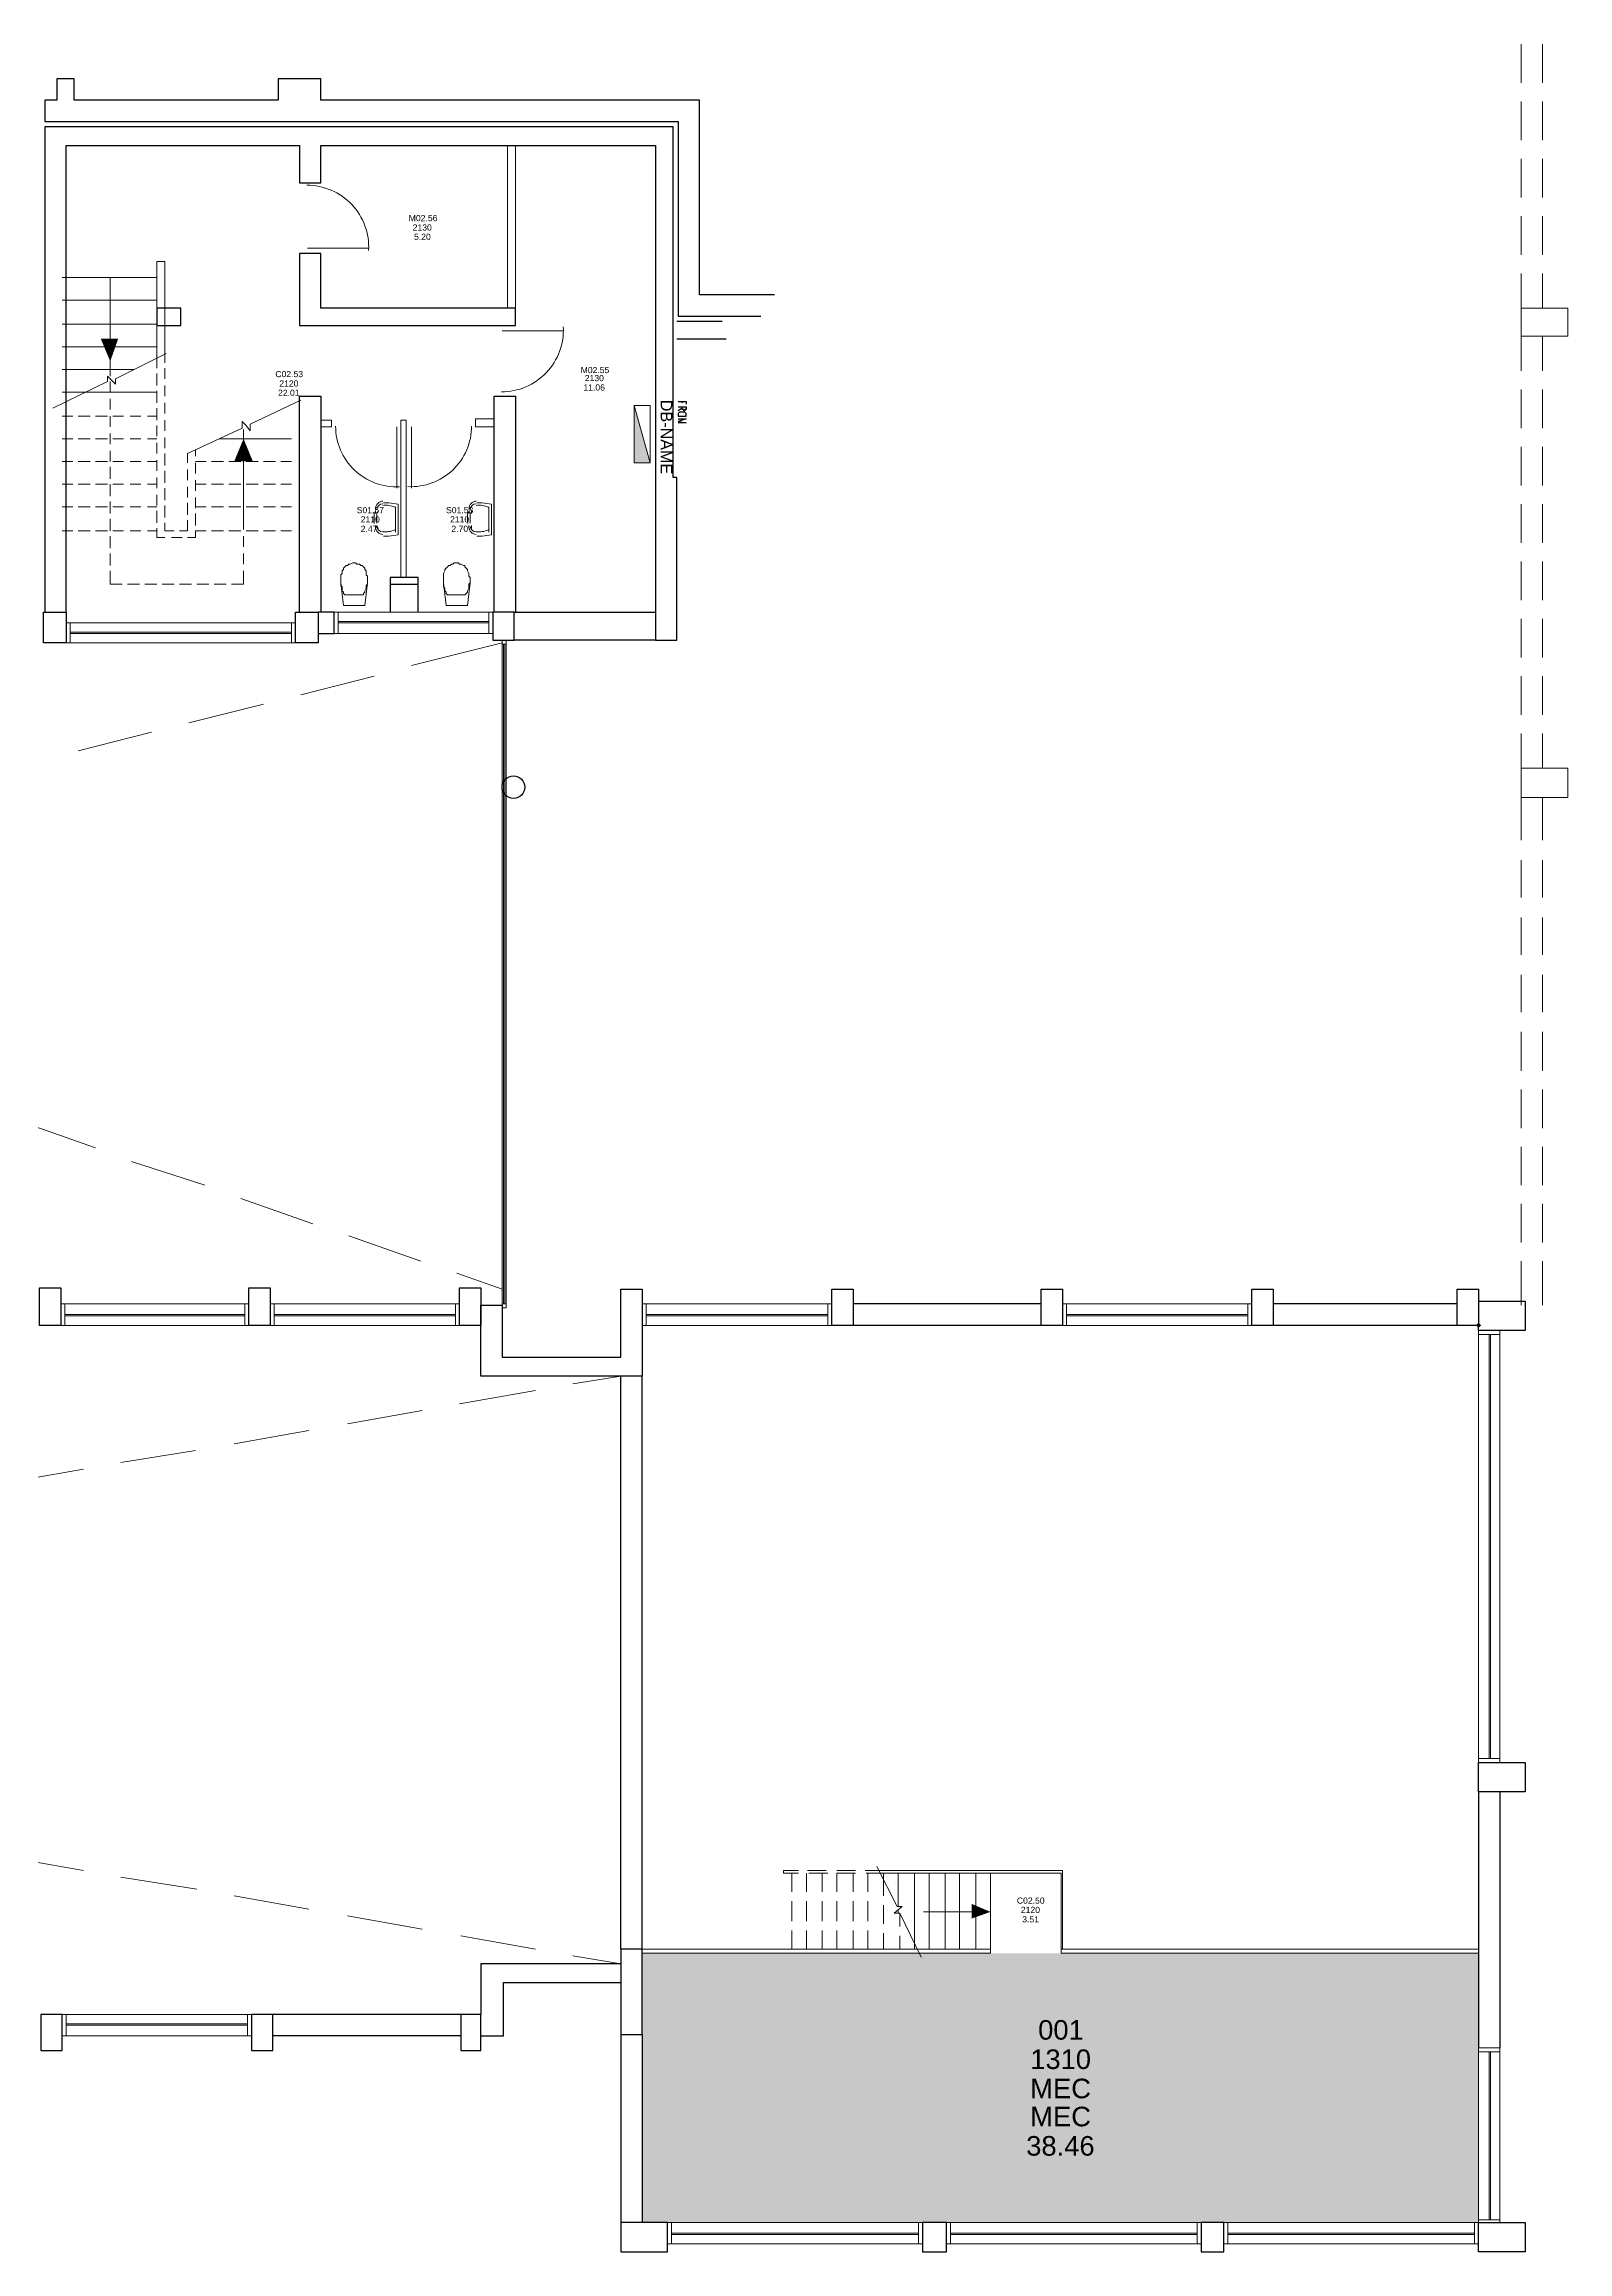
# Model space of a CAD drawing. Header units: millimetres. Extents: x -59 to 47, y 152 to 919.
# Drawn here: x 26.35 to 46.5, y 222.94 to 252.14 of the extents above; entities that cross this region are included whole.
import ezdxf

# ---------------------------------------------------------------- set-up
doc = ezdxf.new("R2010")
doc.units = ezdxf.units.MM
for name, color, linetype in [('PDF_014402$_ps_POWER', 4, 'Continuous'), ('PDF_014402$_ps_TEXTBOLD$POWER', 2, 'Continuous'), ('PDF_014402$BL', 7, 'Continuous'), ('PDF_014402$BL-ABOVE', 7, 'Continuous'), ('PDF_014402$BL-SAN', 7, 'Continuous'), ('PDF_014402$DR', 7, 'Continuous'), ('PDF_014402$PL-STAIR', 7, 'Continuous'), ('PDF_014402$WA', 7, 'Continuous'), ('PDF_014402$WA-COL', 7, 'Continuous'), ('PDF_014402$WA-EXT', 7, 'Continuous'), ('PDF_014402$WN', 7, 'Continuous'), ('PDF_Text', 7, 'Continuous')]:
    doc.layers.add(name, color=color, linetype=linetype)
doc.layers.add('PDF_014402$HL-TMP', color=7, linetype='Continuous', true_color=0x76efc1)
doc.styles.add('PDF ArialMT', font='arial.ttf')

msp = doc.modelspace()

# ---------------------------------------------------------------- hatches: boundary and pattern name
at = {"layer": 'PDF_014402$WA', "transparency": 33554559}
msp.add_hatch(color=256, dxfattribs=at).paths.add_polyline_path([(45.315, 235.228), (45.298, 235.21), (45.28, 235.192), (45.298, 235.175), (45.315, 235.157), (45.333, 235.175), (45.351, 235.192), (45.333, 235.21)])

# ---------------------------------------------------------------- linework, layer by layer
at = {"layer": 'PDF_014402$_ps_POWER', "lineweight": 0}
msp.add_lwpolyline([(34.154, 246.601), (34.366, 246.601), (34.366, 247.359), (34.154, 247.359)], close=True, dxfattribs=at)
msp.add_lwpolyline([(34.154, 247.359), (34.366, 246.601)], dxfattribs=at)
at = {"layer": 'PDF_014402$_ps_POWER', "transparency": 33554559}
msp.add_solid([(34.366, 246.601), (34.154, 246.601), (34.154, 247.359)], dxfattribs=at)
at = {"layer": 'PDF_014402$_ps_TEXTBOLD$POWER', "lineweight": 25}
for points in [[(34.736, 247.412), (34.842, 247.412), (34.842, 247.376)], [(34.736, 247.341), (34.842, 247.341), (34.842, 247.306), (34.824, 247.306), (34.824, 247.288), (34.807, 247.288), (34.807, 247.306), (34.789, 247.306), (34.789, 247.341)], [(34.789, 247.324), (34.736, 247.288)], [(34.789, 247.412), (34.789, 247.394)], [(34.736, 247.182), (34.842, 247.182), (34.736, 247.147), (34.842, 247.13), (34.736, 247.13)]]:
    msp.add_lwpolyline(points, dxfattribs=at)
msp.add_lwpolyline([(34.842, 247.253), (34.824, 247.271), (34.807, 247.271), (34.771, 247.271), (34.754, 247.271), (34.736, 247.253), (34.736, 247.235), (34.736, 247.218), (34.754, 247.218), (34.771, 247.218), (34.807, 247.218), (34.824, 247.218), (34.842, 247.218), (34.842, 247.235)], close=True, dxfattribs=at)
at = {"layer": 'PDF_014402$BL', "lineweight": 9}
for points in [[(27.842, 247.852), (27.842, 247.976), (27.842, 249.263), (27.948, 249.263), (27.948, 248.029), (27.948, 247.923)], [(27.842, 247.782), (27.842, 247.623)], [(27.948, 247.852), (27.948, 247.711)], [(27.948, 247.623), (27.948, 247.482)], [(27.842, 247.553), (27.842, 247.394)], [(27.842, 247.324), (27.842, 247.165)], [(27.948, 247.394), (27.948, 247.253)], [(27.842, 247.094), (27.842, 246.953)], [(27.948, 247.165), (27.948, 247.024)], [(26.643, 247.024), (26.643, 247.024)], [(27.842, 246.865), (27.842, 246.724)], [(27.948, 246.936), (27.948, 246.795)], [(28.353, 246.777), (28.353, 246.689)], [(27.842, 246.636), (27.842, 246.495)], [(27.948, 246.724), (27.948, 246.565)], [(27.948, 246.495), (27.948, 246.336)], [(28.247, 246.724), (28.247, 246.601)], [(28.247, 246.512), (28.247, 246.371)], [(28.353, 246.601), (28.353, 246.46)], [(27.842, 246.407), (27.842, 246.266)], [(27.842, 246.177), (27.842, 246.036)], [(27.948, 246.266), (27.948, 246.107)], [(28.247, 246.283), (28.247, 246.142)], [(28.353, 246.371), (28.353, 246.23)], [(27.842, 245.966), (27.842, 245.807)], [(27.948, 246.036), (27.948, 245.878)], [(28.247, 246.072), (28.247, 245.913)], [(28.353, 246.142), (28.353, 246.001)], [(28.353, 245.931), (28.353, 245.772)], [(27.842, 245.737), (27.842, 245.613), (27.948, 245.613)], [(27.948, 245.807), (27.948, 245.701), (28.071, 245.701)], [(28.036, 245.613), (28.177, 245.613)], [(28.247, 245.842), (28.247, 245.701), (28.142, 245.701)], [(28.353, 245.701), (28.353, 245.613), (28.247, 245.613)], [(29.676, 244.485), (26.643, 244.485)], [(32.285, 244.626), (30.187, 244.626)], [(26.643, 244.22), (29.676, 244.22)], [(30.187, 244.344), (32.285, 244.344)], [(31.21, 243.92), (32.409, 244.22)], [(32.409, 244.255), (32.409, 235.422)], [(32.461, 235.422), (32.461, 244.255)], [(29.746, 243.533), (30.716, 243.779)], [(28.265, 243.162), (29.252, 243.409)], [(26.802, 242.792), (27.771, 243.039)], [(26.079, 237.873), (27.031, 237.538)], [(27.507, 237.361), (28.477, 237.044)], [(28.953, 236.868), (29.905, 236.533)], [(30.381, 236.374), (31.333, 236.039)], [(31.809, 235.88), (32.409, 235.669)], [(29.058, 235.475), (26.572, 235.475)], [(31.844, 235.475), (29.341, 235.475)], [(36.764, 235.475), (34.26, 235.475)], [(42.318, 235.475), (39.814, 235.475)], [(26.572, 235.192), (29.058, 235.192)], [(29.341, 235.192), (31.844, 235.192)], [(34.26, 235.192), (36.764, 235.192)], [(39.814, 235.192), (42.318, 235.192)], [(45.315, 235.122), (45.315, 229.409)], [(45.598, 229.409), (45.598, 235.122)], [(33.343, 234.417), (33.978, 234.522)], [(31.844, 234.152), (32.849, 234.329)], [(30.363, 233.888), (31.351, 234.064)], [(28.864, 233.623), (29.852, 233.8)], [(27.366, 233.376), (28.353, 233.535)], [(25.867, 233.112), (26.872, 233.288)], [(25.867, 228.157), (26.872, 227.981)], [(27.366, 227.893), (28.371, 227.734)], [(36.323, 227.981), (36.129, 227.981), (36.129, 227.946), (36.323, 227.946)], [(36.446, 227.981), (36.693, 227.981)], [(36.464, 227.946), (36.711, 227.946)], [(36.834, 227.981), (37.081, 227.981)], [(36.834, 227.946), (37.081, 227.946)], [(37.205, 227.981), (37.399, 227.981), (39.814, 227.981), (39.814, 226.941)], [(37.222, 227.946), (37.416, 227.946), (39.797, 227.946), (39.797, 226.941)], [(37.451, 227.875), (37.451, 227.946)], [(28.864, 227.646), (29.852, 227.47)], [(30.363, 227.381), (31.351, 227.205)], [(31.862, 227.117), (32.849, 226.941)], [(33.343, 226.852), (33.978, 226.747)], [(29.094, 226.077), (26.59, 226.077)], [(26.59, 225.794), (29.094, 225.794)], [(45.315, 225.636), (45.315, 223.326), (41.948, 223.326)], [(45.598, 223.326), (45.598, 225.636)], [(37.963, 223.326), (34.595, 223.326)], [(41.648, 223.326), (38.28, 223.326)], [(34.595, 223.044), (37.963, 223.044)], [(38.28, 223.044), (41.648, 223.044)], [(41.948, 223.044), (45.315, 223.044)]]:
    msp.add_lwpolyline(points, dxfattribs=at)
at = {"layer": 'PDF_014402$BL-ABOVE', "lineweight": 9}
for points in [[(45.88, 252.137), (45.88, 251.626)], [(46.162, 251.626), (46.162, 252.137)], [(45.88, 251.379), (45.88, 250.868)], [(46.162, 250.868), (46.162, 251.379)], [(45.88, 250.621), (45.88, 250.109)], [(46.162, 250.109), (46.162, 250.621)], [(45.88, 249.863), (45.88, 249.351)], [(46.162, 249.351), (46.162, 249.863)], [(45.88, 249.104), (45.88, 248.646)], [(46.162, 248.646), (46.162, 249.104)], [(45.88, 248.276), (45.88, 247.817)], [(46.162, 248.276), (46.162, 247.817)], [(45.88, 247.57), (45.88, 247.059)], [(46.162, 247.57), (46.162, 247.059)], [(45.88, 246.812), (45.88, 246.301)], [(46.162, 246.812), (46.162, 246.301)], [(45.88, 246.054), (45.88, 245.543)], [(46.162, 246.054), (46.162, 245.543)], [(45.88, 245.296), (45.88, 244.784)], [(46.162, 245.296), (46.162, 244.784)], [(45.88, 244.538), (45.88, 244.026)], [(46.162, 244.538), (46.162, 244.026)], [(45.88, 243.779), (45.88, 243.268)], [(46.162, 243.779), (46.162, 243.268)], [(45.88, 243.021), (45.88, 242.563)], [(46.162, 243.021), (46.162, 242.563)], [(45.88, 242.175), (45.88, 241.611)], [(46.162, 242.175), (46.162, 241.611)], [(45.88, 241.346), (45.88, 240.852)], [(46.162, 241.346), (46.162, 240.852)], [(45.88, 240.588), (45.88, 240.094)], [(46.162, 240.588), (46.162, 240.094)], [(45.88, 239.83), (45.88, 239.336)], [(46.162, 239.83), (46.162, 239.336)], [(45.88, 239.072), (45.88, 238.56)], [(46.162, 239.072), (46.162, 238.56)], [(45.88, 238.313), (45.88, 237.802)], [(46.162, 238.313), (46.162, 237.802)], [(45.88, 237.555), (45.88, 237.044)], [(46.162, 237.555), (46.162, 237.044)], [(45.88, 236.797), (45.88, 236.286)], [(46.162, 236.797), (46.162, 236.286)], [(45.88, 236.039), (45.88, 235.457)], [(46.162, 236.039), (46.162, 235.457)]]:
    msp.add_lwpolyline(points, dxfattribs=at)
for points in [[(45.88, 248.646), (46.497, 248.646), (46.497, 248.276), (45.88, 248.276)], [(45.88, 242.563), (46.497, 242.563), (46.497, 242.175), (45.88, 242.175)]]:
    msp.add_lwpolyline(points, close=True, dxfattribs=at)
at = {"layer": 'PDF_014402$BL-SAN', "lineweight": 9}
for points in [[(30.734, 245.966), (30.734, 245.931)], [(30.839, 245.631), (30.91, 245.631), (31.033, 245.648), (31.033, 246.054), (30.91, 246.072), (30.839, 246.072)], [(30.998, 246.019), (30.998, 245.684)], [(31.968, 245.966), (31.968, 245.931)], [(32.074, 245.631), (32.144, 245.631), (32.268, 245.648), (32.268, 246.054), (32.144, 246.072), (32.074, 246.072)], [(32.232, 246.019), (32.232, 245.684)], [(30.734, 245.772), (30.734, 245.737)], [(31.968, 245.772), (31.968, 245.737)], [(30.31, 245.19), (30.31, 245.208), (30.328, 245.225), (30.346, 245.243), (30.363, 245.243), (30.381, 245.261), (30.399, 245.261), (30.434, 245.278), (30.451, 245.278), (30.469, 245.278), (30.487, 245.261), (30.522, 245.261), (30.54, 245.243), (30.557, 245.243), (30.575, 245.225), (30.592, 245.208), (30.592, 245.19), (30.61, 245.172), (30.61, 245.137), (30.61, 245.119), (30.628, 245.102), (30.628, 245.084), (30.628, 245.067), (30.628, 245.031), (30.628, 245.014), (30.592, 244.714), (30.31, 244.714), (30.275, 245.014), (30.275, 244.996), (30.275, 244.978), (30.293, 244.961), (30.293, 244.943), (30.293, 244.908), (30.31, 244.89), (30.31, 244.873), (30.328, 244.855), (30.575, 244.855), (30.575, 244.873), (30.592, 244.89), (30.592, 244.908), (30.61, 244.943), (30.61, 244.961), (30.61, 244.978), (30.628, 244.996), (30.628, 245.014)], [(30.451, 245.278), (30.434, 245.278), (30.399, 245.261), (30.381, 245.261), (30.363, 245.243), (30.346, 245.243), (30.328, 245.225), (30.31, 245.208), (30.31, 245.19), (30.293, 245.172), (30.293, 245.137), (30.275, 245.119), (30.275, 245.102), (30.275, 245.084), (30.275, 245.067), (30.275, 245.031), (30.275, 245.014)], [(31.65, 245.19), (31.668, 245.208), (31.686, 245.225), (31.703, 245.243), (31.721, 245.243), (31.739, 245.261), (31.756, 245.261), (31.774, 245.278), (31.809, 245.278), (31.827, 245.278), (31.844, 245.261), (31.862, 245.261), (31.897, 245.243), (31.915, 245.243), (31.915, 245.225), (31.933, 245.208), (31.95, 245.19), (31.95, 245.172), (31.968, 245.137), (31.968, 245.119), (31.968, 245.102), (31.985, 245.084), (31.985, 245.067), (31.985, 245.031), (31.985, 245.014), (31.95, 244.714), (31.668, 244.714), (31.633, 245.014), (31.633, 244.996), (31.633, 244.978), (31.633, 244.961), (31.65, 244.943), (31.65, 244.908), (31.668, 244.89), (31.668, 244.873), (31.686, 244.855), (31.915, 244.855), (31.933, 244.873), (31.95, 244.89), (31.95, 244.908), (31.968, 244.943), (31.968, 244.961), (31.968, 244.978), (31.968, 244.996), (31.985, 245.014)], [(31.809, 245.278), (31.774, 245.278), (31.756, 245.261), (31.739, 245.261), (31.721, 245.243), (31.703, 245.243), (31.686, 245.225), (31.668, 245.208), (31.65, 245.19), (31.65, 245.172), (31.633, 245.137), (31.633, 245.119), (31.633, 245.102), (31.633, 245.084), (31.633, 245.067), (31.633, 245.031), (31.633, 245.014)]]:
    msp.add_lwpolyline(points, dxfattribs=at)
for points in [[(30.752, 245.944, 0.048209), (30.752, 245.8, -0.048209)], [(30.828, 246.057, 0.384808), (30.749, 245.986, -0.384808)], [(32.062, 246.057, 0.384808), (31.983, 245.986, -0.384808)], [(31.986, 245.944, 0.048209), (31.986, 245.8, -0.048209)]]:
    msp.add_lwpolyline(points, format="xyb", close=True, dxfattribs=at)
for points in [[(30.751, 245.931), (30.769, 245.966)], [(32.003, 245.931), (32.003, 245.966)], [(30.769, 245.737), (30.751, 245.772)], [(32.003, 245.737), (32.003, 245.772)]]:
    msp.add_lwpolyline(points, close=True, dxfattribs=at)
for points in [[(30.828, 245.687, -0.384835), (30.749, 245.758, 0.384835), (30.828, 245.687, 0.129183), (30.989, 245.713)], [(32.062, 245.687, -0.384835), (31.983, 245.758, 0.384835), (32.062, 245.687, 0.129183), (32.224, 245.713)]]:
    msp.add_lwpolyline(points, format="xyb", dxfattribs=at)
for centre, radius, start, end in [((31.499, 245.872), 0.786, 174.4665, 185.5335), ((30.863, 245.72), 0.319, 66.5263, 96.1819), ((32.734, 245.872), 0.786, 174.4665, 185.5335), ((32.097, 245.72), 0.319, 66.5263, 96.1819)]:
    msp.add_arc(centre, radius, start, end, dxfattribs=at)
for points in [[(30.828, 246.093), (30.778, 246.092), (30.736, 246.048), (30.731, 245.989)], [(32.062, 246.093), (32.012, 246.092), (31.971, 246.048), (31.966, 245.989)], [(30.731, 245.755), (30.736, 245.696), (30.778, 245.652), (30.828, 245.652)], [(31.966, 245.755), (31.971, 245.696), (32.012, 245.652), (32.062, 245.652)]]:
    msp.add_open_spline(points, degree=3, dxfattribs=at)
at = {"layer": 'PDF_014402$DR', "lineweight": 0}
for points in [[(29.834, 249.439), (30.645, 249.439), (29.834, 249.439)], [(32.409, 248.346), (33.22, 248.346), (32.409, 248.346)], [(31.016, 247.077), (31.016, 246.266), (31.016, 247.077)], [(31.21, 247.077), (31.21, 246.266), (31.21, 247.077)]]:
    msp.add_lwpolyline(points, dxfattribs=at)
for centre, radius, start, end in [((29.823, 249.452), 0.82, 357.0447, 90), ((32.397, 248.358), 0.82, 270, 2.9553), ((31.007, 247.085), 0.802, 179.9997, 272.9548), ((31.201, 247.086), 0.802, 267.0452, 0.0003)]:
    msp.add_arc(centre, radius, start, end, dxfattribs=at)
at = {"layer": 'PDF_014402$HL-TMP', "transparency": 33554559}
for points in [[(45.315, 226.888), (34.26, 226.888), (34.26, 226.888)], [(45.315, 223.326), (34.26, 223.326), (34.26, 226.888)], [(34.26, 226.888), (45.315, 226.888), (45.315, 223.326)], [(45.315, 223.326), (45.315, 223.326), (34.26, 223.326)]]:
    msp.add_solid(points, dxfattribs=at)
at = {"layer": 'PDF_014402$PL-STAIR', "lineweight": 9}
for points in [[(27.842, 249.051), (26.59, 249.051)], [(27.225, 247.747), (27.225, 247.941), (27.225, 249.051)], [(27.842, 248.752), (26.59, 248.752)], [(27.842, 248.434), (26.59, 248.434)], [(27.965, 248.046), (27.295, 247.711), (27.295, 247.641), (27.242, 247.694), (27.189, 247.747), (27.189, 247.676), (26.467, 247.324)], [(27.842, 248.135), (26.59, 248.135)], [(27.542, 247.835), (26.59, 247.835)], [(27.225, 247.676), (27.225, 247.535)], [(27.842, 247.535), (26.907, 247.535), (26.59, 247.535)], [(27.225, 247.447), (27.225, 247.306)], [(29.746, 247.429), (29.076, 247.112), (29.076, 247.024), (29.023, 247.094), (28.97, 247.147), (28.97, 247.059), (28.247, 246.724)], [(26.731, 247.218), (26.59, 247.218)], [(26.96, 247.218), (26.802, 247.218)], [(27.189, 247.218), (27.031, 247.218)], [(27.225, 247.218), (27.225, 247.077)], [(27.401, 247.218), (27.26, 247.218)], [(27.63, 247.218), (27.489, 247.218)], [(27.842, 247.218), (27.718, 247.218)], [(28.988, 246.847), (28.988, 247.041)], [(26.731, 246.918), (26.59, 246.918)], [(26.96, 246.918), (26.802, 246.918)], [(27.189, 246.918), (27.031, 246.918)], [(27.225, 246.989), (27.225, 246.847)], [(27.225, 246.759), (27.225, 246.618)], [(27.401, 246.918), (27.26, 246.918)], [(27.63, 246.918), (27.489, 246.918)], [(27.842, 246.918), (27.718, 246.918)], [(28.671, 246.918), (29.623, 246.918)], [(28.988, 246.918), (28.988, 245.807)], [(28.988, 246.618), (28.988, 246.777)], [(26.731, 246.618), (26.59, 246.618)], [(26.96, 246.618), (26.802, 246.618)], [(27.189, 246.618), (27.031, 246.618)], [(27.225, 246.548), (27.225, 246.389)], [(27.401, 246.618), (27.26, 246.618)], [(27.63, 246.618), (27.489, 246.618)], [(27.842, 246.618), (27.718, 246.618)], [(28.353, 246.618), (28.494, 246.618)], [(28.565, 246.618), (28.723, 246.618)], [(28.794, 246.618), (28.953, 246.618)], [(28.988, 246.389), (28.988, 246.548)], [(29.023, 246.618), (29.182, 246.618)], [(29.252, 246.618), (29.411, 246.618)], [(29.482, 246.618), (29.623, 246.618)], [(26.731, 246.318), (26.59, 246.318)], [(26.96, 246.318), (26.802, 246.318)], [(27.189, 246.318), (27.031, 246.318)], [(27.225, 246.318), (27.225, 246.16)], [(27.401, 246.318), (27.26, 246.318)], [(27.63, 246.318), (27.489, 246.318)], [(27.842, 246.318), (27.718, 246.318)], [(28.353, 246.318), (28.494, 246.318)], [(28.565, 246.318), (28.723, 246.318)], [(28.794, 246.318), (28.953, 246.318)], [(28.988, 246.16), (28.988, 246.318)], [(29.023, 246.318), (29.182, 246.318)], [(29.252, 246.318), (29.411, 246.318)], [(29.482, 246.318), (29.623, 246.318)], [(26.731, 246.019), (26.59, 246.019)], [(26.96, 246.019), (26.802, 246.019)], [(27.189, 246.019), (27.031, 246.019)], [(27.225, 246.089), (27.225, 245.931)], [(27.225, 245.86), (27.225, 245.701)], [(27.401, 246.019), (27.26, 246.019)], [(27.63, 246.019), (27.489, 246.019)], [(27.842, 246.019), (27.718, 246.019)], [(28.353, 246.019), (28.494, 246.019)], [(28.565, 246.019), (28.723, 246.019)], [(28.794, 246.019), (28.953, 246.019)], [(28.988, 245.948), (28.988, 246.089)], [(28.988, 245.719), (28.988, 245.86)], [(29.023, 246.019), (29.182, 246.019)], [(29.252, 246.019), (29.411, 246.019)], [(29.482, 246.019), (29.623, 246.019)], [(26.731, 245.701), (26.59, 245.701)], [(26.96, 245.701), (26.802, 245.701)], [(27.189, 245.701), (27.031, 245.701)], [(27.225, 245.631), (27.225, 245.472)], [(27.401, 245.701), (27.26, 245.701)], [(27.63, 245.701), (27.489, 245.701)], [(27.842, 245.701), (27.718, 245.701)], [(28.353, 245.701), (28.494, 245.701)], [(28.565, 245.701), (28.723, 245.701)], [(28.794, 245.701), (28.953, 245.701)], [(28.988, 245.49), (28.988, 245.631)], [(29.023, 245.701), (29.182, 245.701)], [(29.252, 245.701), (29.411, 245.701)], [(29.482, 245.701), (29.623, 245.701)], [(27.225, 245.402), (27.225, 245.243)], [(28.988, 245.261), (28.988, 245.402)], [(27.225, 245.172), (27.225, 244.996), (27.383, 244.996)], [(27.454, 244.996), (27.613, 244.996)], [(27.683, 244.996), (27.842, 244.996)], [(27.912, 244.996), (28.071, 244.996)], [(28.142, 244.996), (28.3, 244.996)], [(28.371, 244.996), (28.529, 244.996)], [(28.6, 244.996), (28.759, 244.996)], [(28.829, 244.996), (28.988, 244.996), (28.988, 245.172)], [(36.235, 227.699), (36.235, 227.946)], [(36.429, 227.699), (36.429, 227.946)], [(36.64, 227.699), (36.64, 227.946)], [(36.834, 227.699), (36.834, 227.946)], [(37.046, 227.699), (37.046, 227.946)], [(37.24, 227.699), (37.24, 227.946)], [(37.363, 228.034), (37.628, 227.505), (37.698, 227.505), (37.592, 227.417), (37.663, 227.417), (37.945, 226.835)], [(37.451, 227.646), (37.451, 227.875)], [(37.645, 227.505), (37.645, 227.946)], [(37.857, 226.941), (37.857, 227.946)], [(38.051, 226.941), (38.051, 227.946)], [(38.263, 226.941), (38.263, 227.946)], [(38.456, 226.941), (38.456, 227.946)], [(38.668, 226.941), (38.668, 227.946)], [(38.862, 226.941), (38.862, 227.946)], [(36.235, 227.311), (36.235, 227.575)], [(36.429, 227.311), (36.429, 227.575)], [(36.64, 227.311), (36.64, 227.575)], [(36.834, 227.311), (36.834, 227.575)], [(37.046, 227.311), (37.046, 227.575)], [(37.24, 227.311), (37.24, 227.575)], [(37.451, 227.276), (37.451, 227.522)], [(37.645, 227.417), (37.645, 227.47)], [(36.235, 226.941), (36.235, 227.187)], [(36.429, 226.941), (36.429, 227.187)], [(36.64, 226.941), (36.64, 227.187)], [(36.834, 226.941), (36.834, 227.187)], [(37.046, 226.941), (37.046, 227.187)], [(37.24, 226.941), (37.24, 227.187)], [(37.663, 227.417), (37.663, 227.24)], [(38.862, 227.434), (37.98, 227.434)], [(37.451, 226.941), (37.451, 227.152)], [(37.663, 227.117), (37.663, 226.941)]]:
    msp.add_lwpolyline(points, dxfattribs=at)
at = {"layer": 'PDF_014402$PL-STAIR', "transparency": 33554559}
for points in [[(27.101, 248.24), (27.225, 247.941), (27.33, 248.24)], [(29.111, 246.618), (28.988, 246.918), (28.864, 246.618)], [(38.615, 227.346), (38.862, 227.434), (38.615, 227.54)]]:
    msp.add_solid(points, dxfattribs=at)
at = {"layer": 'PDF_014402$WA', "lineweight": 20}
for points in [[(32.479, 248.646), (32.479, 250.797)], [(32.585, 248.646), (32.585, 250.797)], [(30.011, 247.077), (30.152, 247.077), (30.152, 247.165), (30.011, 247.165)], [(31.139, 245.084), (31.139, 247.165), (31.069, 247.165), (31.069, 245.084)], [(32.303, 247.077), (32.056, 247.077), (32.056, 247.182), (32.303, 247.182)], [(34.26, 226.941), (38.862, 226.941), (38.862, 226.888), (34.26, 226.888)], [(45.315, 226.888), (39.797, 226.888), (39.797, 226.941), (45.315, 226.941)], [(45.315, 225.636), (45.598, 225.636)]]:
    msp.add_lwpolyline(points, dxfattribs=at)
at = {"layer": 'PDF_014402$WA-COL', "lineweight": 25}
for points in [[(28.159, 248.417), (28.159, 248.646), (27.842, 248.646), (27.842, 248.417)], [(26.343, 244.626), (26.643, 244.626), (26.643, 244.22), (26.343, 244.22)], [(29.676, 244.626), (29.975, 244.626), (29.975, 244.22), (29.676, 244.22)], [(30.187, 244.344), (30.187, 244.626), (29.975, 244.626), (29.975, 244.344)], [(32.567, 244.255), (32.567, 244.626), (32.285, 244.626), (32.285, 244.255)], [(26.29, 235.686), (26.572, 235.686), (26.572, 235.192), (26.29, 235.192)], [(29.058, 235.686), (29.341, 235.686), (29.341, 235.192), (29.058, 235.192)], [(31.844, 235.686), (32.126, 235.686), (32.126, 235.192), (31.844, 235.192)], [(37.046, 235.192), (36.764, 235.192), (36.764, 235.669), (37.046, 235.669)], [(39.814, 235.192), (39.532, 235.192), (39.532, 235.669), (39.814, 235.669)], [(42.6, 235.192), (42.318, 235.192), (42.318, 235.669), (42.6, 235.669)], [(45.315, 229.409), (45.933, 229.409), (45.933, 229.021), (45.315, 229.021)], [(33.978, 226.941), (33.978, 225.812), (34.26, 225.812), (34.26, 226.941)], [(26.59, 226.077), (26.308, 226.077), (26.308, 225.601), (26.59, 225.601)], [(29.376, 226.077), (29.094, 226.077), (29.094, 225.601), (29.376, 225.601)], [(32.126, 226.077), (31.862, 226.077), (31.862, 225.601), (32.126, 225.601)], [(33.978, 223.326), (33.978, 222.938), (34.595, 222.938), (34.595, 223.326)], [(38.28, 223.326), (37.963, 223.326), (37.963, 222.938), (38.28, 222.938)], [(41.948, 223.326), (41.648, 223.326), (41.648, 222.938), (41.948, 222.938)], [(45.315, 223.326), (45.933, 223.326), (45.933, 222.938), (45.315, 222.938)]]:
    msp.add_lwpolyline(points, close=True, dxfattribs=at)
for points in [[(31.298, 244.626), (31.298, 245.084), (30.927, 245.084), (30.927, 244.626)], [(30.927, 244.996), (31.298, 244.996)], [(45.315, 235.51), (45.933, 235.51), (45.933, 235.122), (45.315, 235.122), (45.315, 235.192), (45.033, 235.192), (45.033, 235.669), (45.315, 235.669), (45.315, 235.192)]]:
    msp.add_lwpolyline(points, dxfattribs=at)
msp.add_circle((32.556, 242.31), 0.15, dxfattribs=at)
msp.add_circle((32.556, 242.31), 0.15, dxfattribs=at)
at = {"layer": 'PDF_014402$WA-EXT', "lineweight": 25}
for points in [[(36.006, 248.822), (35.018, 248.822), (35.018, 251.397), (30.011, 251.397), (30.011, 251.679), (29.446, 251.679), (29.446, 251.397), (26.749, 251.397), (26.749, 251.679), (26.519, 251.679), (26.519, 251.397), (26.361, 251.397), (26.361, 251.114), (34.736, 251.114), (34.736, 248.54), (35.829, 248.54)], [(26.643, 244.626), (26.643, 250.797), (29.728, 250.797), (29.728, 250.303), (30.011, 250.303), (30.011, 250.797), (34.436, 250.797), (34.436, 244.255), (34.718, 244.255), (34.718, 246.407), (34.666, 246.407), (34.666, 251.044), (26.361, 251.044), (26.361, 244.626)], [(35.318, 248.47), (34.718, 248.47)], [(34.718, 248.24), (35.371, 248.24)], [(29.728, 244.626), (29.728, 247.482), (30.011, 247.482), (30.011, 244.626)], [(32.303, 244.626), (32.303, 247.482), (32.585, 247.482), (32.585, 244.626)], [(32.567, 244.626), (34.436, 244.626)], [(34.436, 244.255), (32.567, 244.255)], [(39.532, 235.475), (37.046, 235.475)], [(45.033, 235.475), (42.6, 235.475)], [(39.532, 235.192), (37.046, 235.192)], [(45.033, 235.192), (42.6, 235.192)], [(33.978, 226.941), (33.978, 234.522)], [(34.26, 226.941), (34.26, 234.522)], [(45.315, 229.021), (45.315, 225.636)], [(45.598, 229.021), (45.598, 225.636)], [(33.978, 226.747), (32.126, 226.747), (32.126, 226.077)], [(32.126, 225.794), (32.426, 225.794), (32.426, 226.5), (33.978, 226.5)], [(31.862, 226.077), (29.376, 226.077)], [(31.862, 225.794), (29.376, 225.794)], [(33.978, 225.812), (33.978, 223.326)], [(34.26, 225.812), (34.26, 223.326)]]:
    msp.add_lwpolyline(points, dxfattribs=at)
for points in [[(29.728, 249.369), (29.728, 248.417), (32.585, 248.417), (32.585, 248.646), (30.011, 248.646), (30.011, 249.369)], [(32.126, 234.522), (32.126, 235.457), (32.409, 235.457), (32.409, 234.769), (33.978, 234.769), (33.978, 235.669), (34.26, 235.669), (34.26, 234.522)]]:
    msp.add_lwpolyline(points, close=True, dxfattribs=at)
at = {"layer": 'PDF_014402$WN', "lineweight": 0}
for points in [[(26.643, 244.485), (26.643, 244.22)], [(26.696, 244.485), (26.696, 244.22)], [(29.623, 244.22), (29.623, 244.485)], [(29.676, 244.22), (29.676, 244.485)], [(30.187, 244.626), (30.187, 244.344)], [(30.24, 244.626), (30.24, 244.344)], [(30.24, 244.502), (32.232, 244.502)], [(30.24, 244.485), (32.232, 244.485)], [(32.232, 244.344), (32.232, 244.626)], [(32.285, 244.344), (32.285, 244.626)], [(26.696, 244.361), (29.623, 244.361)], [(26.696, 244.344), (29.623, 244.344)], [(32.461, 244.255), (32.409, 244.255)], [(32.461, 244.203), (32.409, 244.203)], [(32.426, 235.475), (32.426, 244.203)], [(32.444, 235.475), (32.444, 244.203)], [(26.572, 235.475), (26.572, 235.192)], [(26.625, 235.475), (26.625, 235.192)], [(29.006, 235.192), (29.006, 235.475)], [(29.058, 235.192), (29.058, 235.475)], [(29.341, 235.475), (29.341, 235.192)], [(29.393, 235.475), (29.393, 235.192)], [(31.791, 235.192), (31.791, 235.475)], [(31.844, 235.192), (31.844, 235.475)], [(32.409, 235.475), (32.461, 235.475)], [(32.409, 235.422), (32.461, 235.422)], [(34.26, 235.475), (34.26, 235.192)], [(34.313, 235.475), (34.313, 235.192)], [(36.711, 235.192), (36.711, 235.475)], [(36.764, 235.192), (36.764, 235.475)], [(39.814, 235.475), (39.814, 235.192)], [(39.867, 235.475), (39.867, 235.192)], [(42.265, 235.192), (42.265, 235.475)], [(42.318, 235.192), (42.318, 235.475)], [(26.625, 235.334), (29.006, 235.334)], [(26.625, 235.316), (29.006, 235.316)], [(29.393, 235.334), (31.791, 235.334)], [(29.393, 235.316), (31.791, 235.316)], [(34.313, 235.334), (36.711, 235.334)], [(34.313, 235.316), (36.711, 235.316)], [(39.867, 235.334), (42.265, 235.334)], [(39.867, 235.316), (42.265, 235.316)], [(45.598, 235.122), (45.315, 235.122)], [(45.598, 235.069), (45.315, 235.069)], [(45.457, 235.069), (45.457, 229.462)], [(45.474, 235.069), (45.474, 229.462)], [(45.315, 229.462), (45.598, 229.462)], [(45.315, 229.409), (45.598, 229.409)], [(26.59, 226.077), (26.59, 225.794)], [(26.643, 226.077), (26.643, 225.794)], [(29.041, 225.794), (29.041, 226.077)], [(29.094, 225.794), (29.094, 226.077)], [(26.643, 225.953), (29.041, 225.953)], [(26.643, 225.936), (29.041, 225.936)], [(45.598, 225.636), (45.315, 225.636)], [(45.598, 225.583), (45.315, 225.583)], [(45.457, 225.583), (45.457, 223.361)], [(45.474, 225.583), (45.474, 223.361)], [(34.595, 223.326), (34.595, 223.044)], [(34.648, 223.326), (34.648, 223.044)], [(34.648, 223.185), (37.91, 223.185)], [(34.648, 223.167), (37.91, 223.167)], [(37.91, 223.044), (37.91, 223.326)], [(37.963, 223.044), (37.963, 223.326)], [(38.28, 223.326), (38.28, 223.044)], [(38.333, 223.326), (38.333, 223.044)], [(38.333, 223.185), (41.595, 223.185)], [(38.333, 223.167), (41.595, 223.167)], [(41.595, 223.044), (41.595, 223.326)], [(41.648, 223.044), (41.648, 223.326)], [(41.948, 223.326), (41.948, 223.044)], [(42.001, 223.326), (42.001, 223.044)], [(42.001, 223.185), (45.263, 223.185)], [(42.001, 223.167), (45.263, 223.167)], [(45.263, 223.044), (45.263, 223.326)], [(45.315, 223.361), (45.598, 223.361)], [(45.315, 223.044), (45.315, 223.326), (45.598, 223.326)]]:
    msp.add_lwpolyline(points, dxfattribs=at)

# ---------------------------------------------------------------- texts
at = {"layer": 'PDF_Text', "attachment_point": 4, "style": 'PDF ArialMT'}
for s, insert, char_height in [('M02.56', (31.172, 249.836), 0.0815), ('2130', (31.224, 249.712), 0.0815), ('5.20', (31.242, 249.589), 0.0815), ('C02.53', (29.408, 247.773), 0.0815), ('2120', (29.461, 247.649), 0.0815), ('M02.55', (33.446, 247.826), 0.081), ('11.06', (33.481, 247.596), 0.0815), ('2130', (33.499, 247.72), 0.0815), ('22.01', (29.444, 247.526), 0.0815), ('S01.57', (30.484, 245.974), 0.0815), ('2110', (30.537, 245.851), 0.0815), ('S01.58', (31.665, 245.974), 0.0815), ('2110', (31.718, 245.851), 0.0815), ('2.47', (30.537, 245.727), 0.0815), ('2.70', (31.736, 245.727), 0.0815), ('C02.50', (39.212, 227.583), 0.0815), ('2120', (39.265, 227.46), 0.0815), ('3.51', (39.283, 227.336), 0.0815), ('001', (39.494, 225.872), 0.2587), ('1310', (39.389, 225.484), 0.2587), ('MEC', (39.389, 225.097), 0.2587), ('MEC', (39.389, 224.726), 0.2587), ('38.46', (39.336, 224.338), 0.2587)]:
    msp.add_mtext(s, dxfattribs=dict(at, insert=insert, char_height=char_height))
at = {"layer": 'PDF_Text', "color": 2, "insert": (34.58, 247.433), "char_height": 0.1527, "attachment_point": 4, "rotation": 270, "style": 'PDF ArialMT'}
msp.add_mtext('DB-NAME', dxfattribs=at)

doc.saveas('drawing.dxf')
